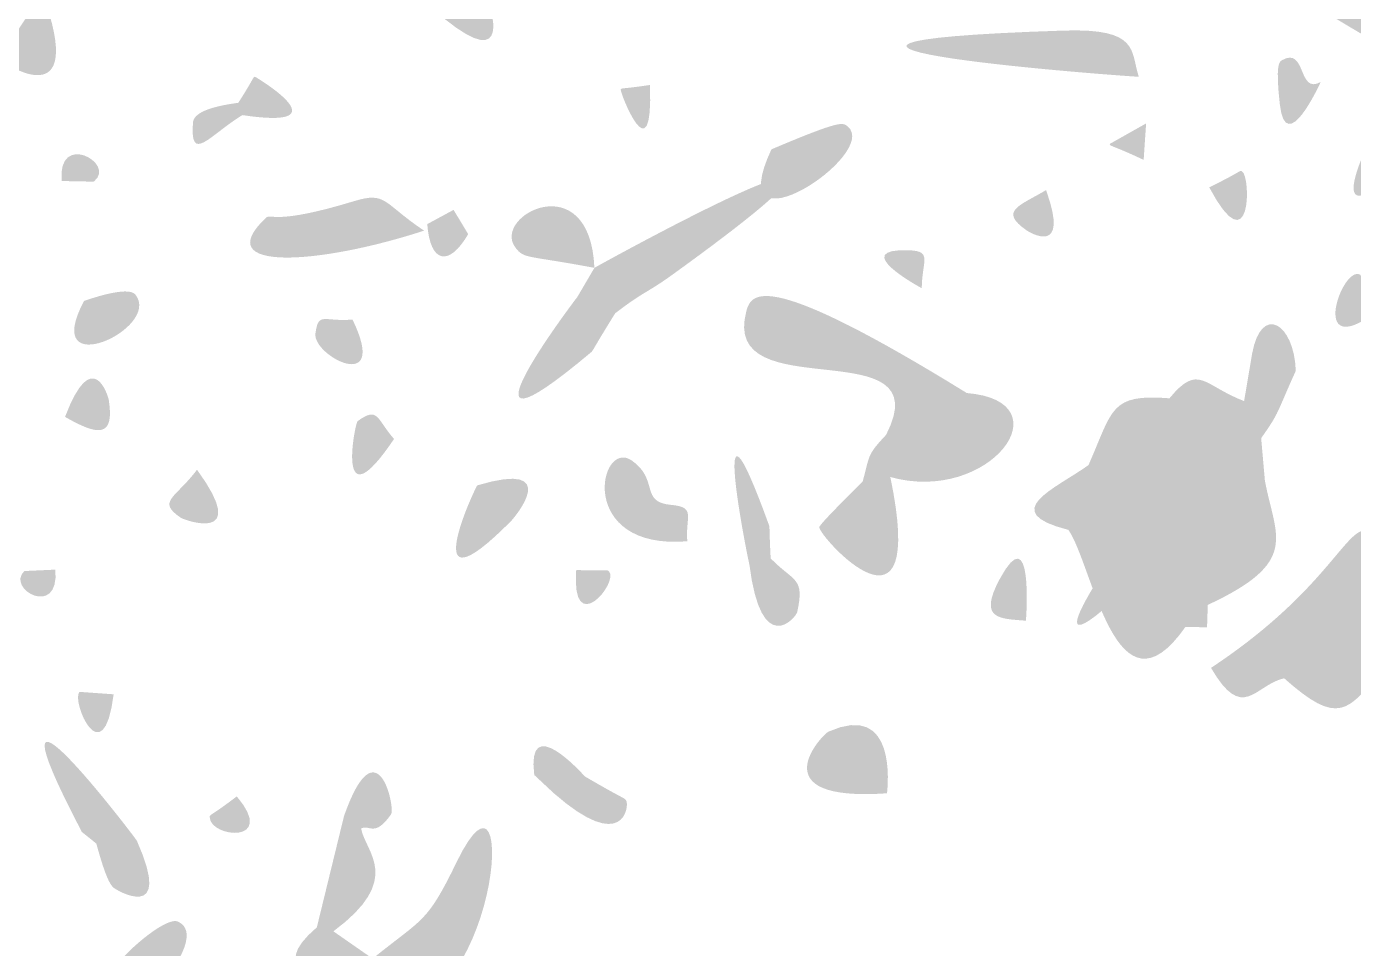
# Model space of a CAD drawing. Header units: millimetres. Extents: x 551 to 751, y 21 to 126.
# Drawn here: x 567.71 to 578.06, y 69.57 to 76.76 of the extents above; entities that cross this region are included whole.
import ezdxf

# ---------------------------------------------------------------- set-up
doc = ezdxf.new("R2010")
doc.units = ezdxf.units.MM

msp = doc.modelspace()

# ---------------------------------------------------------------- hatches: boundary and pattern name
at = {"true_color": 0x000000, "transparency": 33554687}
h = msp.add_hatch(color=18, dxfattribs=at)
edge = h.paths.add_edge_path(flags=0)
edge.add_spline(control_points=[(577.855, 77.544), (577.855, 77.544), (578.097, 77.536), (578.097, 77.536), (578.161, 77.127), (578.158, 77.139), (578.462, 76.874), (579.99, 75.547), (577.88, 76.844), (577.837, 76.87), (577.837, 76.87), (577.801, 76.96), (577.801, 76.96), (577.821, 77.276), (577.838, 77.245), (577.855, 77.544)], knot_values=[0, 0, 0, 0, 1, 1, 1, 2, 2, 2, 3, 3, 3, 4, 4, 4, 5, 5, 5, 5], degree=3, periodic=1)
h = msp.add_hatch(color=18, dxfattribs=at)
edge = h.paths.add_edge_path(flags=0)
edge.add_spline(control_points=[(576.661, 77.108), (576.916, 77.178), (576.896, 77.184), (576.916, 77.178), (576.98, 77.156), (576.851, 76.477), (576.661, 77.108)], knot_values=[0, 0, 0, 0, 1, 1, 1, 2, 2, 2, 2], degree=3, periodic=1)
h = msp.add_hatch(color=18, dxfattribs=at)
edge = h.paths.add_edge_path(flags=0)
edge.add_spline(control_points=[(570.967, 76.821), (571.181, 76.984), (571.194, 77.103), (571.307, 76.954), (571.325, 76.93), (571.507, 76.385), (570.967, 76.821)], knot_values=[0, 0, 0, 0, 1, 1, 1, 2, 2, 2, 2], degree=3, periodic=1)
h = msp.add_hatch(color=18, dxfattribs=at)
edge = h.paths.add_edge_path(flags=0)
edge.add_spline(control_points=[(567.834, 77.022), (568.195, 76.043), (567.533, 76.462), (567.512, 76.506), (567.491, 76.55), (567.535, 76.543), (567.834, 77.022)], knot_values=[0, 0, 0, 0, 1, 1, 1, 2, 2, 2, 2], degree=3, periodic=1)
h = msp.add_hatch(color=18, dxfattribs=at)
edge = h.paths.add_edge_path(flags=0)
edge.add_spline(control_points=[(576.383, 76.367), (576.329, 76.366), (572.754, 76.628), (575.797, 76.727), (576.392, 76.747), (576.317, 76.566), (576.383, 76.367)], knot_values=[0, 0, 0, 0, 1, 1, 1, 2, 2, 2, 2], degree=3, periodic=1)
h = msp.add_hatch(color=18, dxfattribs=at)
edge = h.paths.add_edge_path(flags=0)
edge.add_spline(control_points=[(577.801, 76.326), (577.789, 76.299), (577.531, 75.739), (577.483, 76.148), (577.447, 76.466), (577.478, 76.484), (577.501, 76.497), (577.691, 76.603), (577.621, 76.225), (577.801, 76.326)], knot_values=[0, 0, 0, 0, 1, 1, 1, 2, 2, 2, 3, 3, 3, 3], degree=3, periodic=1)
h = msp.add_hatch(color=18, dxfattribs=at)
edge = h.paths.add_edge_path(flags=0)
edge.add_spline(control_points=[(572.139, 74.877), (572.182, 74.903), (575.032, 76.476), (572.756, 74.83), (572.533, 74.669), (572.544, 74.708), (572.301, 74.523), (572.279, 74.536), (572.278, 74.511), (572.006, 74.65), (572.006, 74.65), (572.139, 74.877), (572.139, 74.877)], knot_values=[0, 0, 0, 0, 1, 1, 1, 2, 2, 2, 3, 3, 3, 4, 4, 4, 4], degree=3, periodic=1)
h = msp.add_hatch(color=18, dxfattribs=at)
edge = h.paths.add_edge_path(flags=0)
edge.add_spline(control_points=[(569.363, 76.164), (569.493, 76.367), (569.475, 76.364), (569.493, 76.367), (569.495, 76.367), (570.204, 75.946), (569.394, 76.068), (569.394, 76.068), (569.363, 76.164), (569.363, 76.164)], knot_values=[0, 0, 0, 0, 1, 1, 1, 2, 2, 2, 3, 3, 3, 3], degree=3, periodic=1)
h = msp.add_hatch(color=18, dxfattribs=at)
edge = h.paths.add_edge_path(flags=0)
edge.add_spline(control_points=[(572.572, 76.303), (572.599, 75.566), (572.334, 76.256), (572.344, 76.268), (572.356, 76.283), (572.344, 76.268), (572.572, 76.303)], knot_values=[0, 0, 0, 0, 1, 1, 1, 2, 2, 2, 2], degree=3, periodic=1)
h = msp.add_hatch(color=18, dxfattribs=at)
edge = h.paths.add_edge_path(flags=0)
edge.add_spline(control_points=[(569.363, 76.164), (569.363, 76.164), (569.394, 76.068), (569.394, 76.068), (569.14, 75.912), (568.986, 75.686), (569.009, 76.003), (569.011, 76.036), (569.017, 76.118), (569.363, 76.164)], knot_values=[0, 0, 0, 0, 1, 1, 1, 2, 2, 2, 3, 3, 3, 3], degree=3, periodic=1)
h = msp.add_hatch(color=18, dxfattribs=at)
edge = h.paths.add_edge_path(flags=0)
edge.add_spline(control_points=[(567.986, 75.553), (567.949, 75.945), (568.409, 75.693), (568.241, 75.554), (568.225, 75.541), (568.241, 75.554), (567.986, 75.553)], knot_values=[0, 0, 0, 0, 1, 1, 1, 2, 2, 2, 2], degree=3, periodic=1)
h = msp.add_hatch(color=18, dxfattribs=at)
edge = h.paths.add_edge_path(flags=0)
edge.add_spline(control_points=[(573.519, 75.801), (574.054, 76.028), (574.074, 76.012), (574.113, 75.98), (574.374, 75.766), (573.114, 74.94), (573.519, 75.801)], knot_values=[0, 0, 0, 0, 1, 1, 1, 2, 2, 2, 2], degree=3, periodic=1)
h = msp.add_hatch(color=18, dxfattribs=at)
edge = h.paths.add_edge_path(flags=0)
edge.add_spline(control_points=[(576.44, 76.003), (576.44, 76.003), (576.421, 75.719), (576.421, 75.719), (576.156, 75.843), (576.165, 75.82), (576.156, 75.843), (576.156, 75.843), (576.44, 76.003), (576.44, 76.003)], knot_values=[0, 0, 0, 0, 1, 1, 1, 2, 2, 2, 3, 3, 3, 3], degree=3, periodic=1)
h = msp.add_hatch(color=18, dxfattribs=at)
edge = h.paths.add_edge_path(flags=0)
edge.add_spline(control_points=[(578.146, 75.792), (578.375, 75.659), (578.372, 75.681), (578.375, 75.659), (578.382, 75.614), (577.853, 75.115), (578.146, 75.792)], knot_values=[0, 0, 0, 0, 1, 1, 1, 2, 2, 2, 2], degree=3, periodic=1)
h = msp.add_hatch(color=18, dxfattribs=at)
edge = h.paths.add_edge_path(flags=0)
edge.add_spline(control_points=[(572.139, 74.877), (571.608, 74.977), (571.592, 74.945), (571.524, 75.034), (571.332, 75.282), (572.104, 75.686), (572.139, 74.877)], knot_values=[0, 0, 0, 0, 1, 1, 1, 2, 2, 2, 2], degree=3, periodic=1)
h = msp.add_hatch(color=18, dxfattribs=at)
edge = h.paths.add_edge_path(flags=0)
edge.add_spline(control_points=[(576.932, 75.505), (577.188, 75.629), (577.168, 75.641), (577.188, 75.629), (577.259, 75.589), (577.261, 74.884), (576.932, 75.505)], knot_values=[0, 0, 0, 0, 1, 1, 1, 2, 2, 2, 2], degree=3, periodic=1)
h = msp.add_hatch(color=18, dxfattribs=at)
edge = h.paths.add_edge_path(flags=0)
edge.add_spline(control_points=[(570.811, 75.167), (569.993, 74.9), (569.129, 74.842), (569.578, 75.267), (569.62, 75.306), (569.632, 75.204), (570.265, 75.397), (570.519, 75.474), (570.487, 75.384), (570.811, 75.167)], knot_values=[0, 0, 0, 0, 1, 1, 1, 2, 2, 2, 3, 3, 3, 3], degree=3, periodic=1)
h = msp.add_hatch(color=18, dxfattribs=at)
edge = h.paths.add_edge_path(flags=0)
edge.add_spline(control_points=[(575.66, 75.483), (575.85, 74.959), (575.529, 75.154), (575.507, 75.17), (575.293, 75.321), (575.448, 75.358), (575.66, 75.483)], knot_values=[0, 0, 0, 0, 1, 1, 1, 2, 2, 2, 2], degree=3, periodic=1)
h = msp.add_hatch(color=18, dxfattribs=at)
edge = h.paths.add_edge_path(flags=0)
edge.add_spline(control_points=[(571.041, 75.329), (571.041, 75.329), (571.155, 75.14), (571.155, 75.14), (571.005, 74.882), (570.858, 74.913), (570.836, 75.218), (570.836, 75.218), (571.041, 75.329), (571.041, 75.329)], knot_values=[0, 0, 0, 0, 1, 1, 1, 2, 2, 2, 3, 3, 3, 3], degree=3, periodic=1)
h = msp.add_hatch(color=18, dxfattribs=at)
edge = h.paths.add_edge_path(flags=0)
edge.add_spline(control_points=[(574.691, 74.718), (574.67, 74.73), (574.117, 75.03), (574.589, 75.014), (574.779, 75.008), (574.692, 74.932), (574.691, 74.718)], knot_values=[0, 0, 0, 0, 1, 1, 1, 2, 2, 2, 2], degree=3, periodic=1)
h = msp.add_hatch(color=18, dxfattribs=at)
edge = h.paths.add_edge_path(flags=0)
edge.add_spline(control_points=[(578.223, 74.525), (577.701, 74.142), (577.972, 74.912), (578.111, 74.822), (578.111, 74.822), (578.223, 74.525), (578.223, 74.525)], knot_values=[0, 0, 0, 0, 1, 1, 1, 2, 2, 2, 2], degree=3, periodic=1)
h = msp.add_hatch(color=18, dxfattribs=at)
edge = h.paths.add_edge_path(flags=0)
edge.add_spline(control_points=[(575.042, 73.901), (574.791, 73.599), (574.766, 73.659), (574.413, 73.575), (574.847, 74.415), (573.111, 73.764), (573.324, 74.541), (573.364, 74.69), (573.486, 74.862), (575.042, 73.901)], knot_values=[0, 0, 0, 0, 1, 1, 1, 2, 2, 2, 3, 3, 3, 3], degree=3, periodic=1)
h = msp.add_hatch(color=18, dxfattribs=at)
edge = h.paths.add_edge_path(flags=0)
edge.add_spline(control_points=[(568.16, 74.619), (568.191, 74.629), (568.502, 74.741), (568.56, 74.669), (568.771, 74.406), (567.813, 73.967), (568.16, 74.619)], knot_values=[0, 0, 0, 0, 1, 1, 1, 2, 2, 2, 2], degree=3, periodic=1)
h = msp.add_hatch(color=18, dxfattribs=at)
edge = h.paths.add_edge_path(flags=0)
edge.add_spline(control_points=[(572.006, 74.65), (572.278, 74.511), (572.279, 74.536), (572.301, 74.523), (572.111, 74.217), (572.132, 74.235), (572.111, 74.217), (570.918, 73.215), (571.984, 74.623), (572.006, 74.65)], knot_values=[0, 0, 0, 0, 1, 1, 1, 2, 2, 2, 3, 3, 3, 3], degree=3, periodic=1)
h = msp.add_hatch(color=18, dxfattribs=at)
edge = h.paths.add_edge_path(flags=0)
edge.add_spline(control_points=[(577.267, 74.211), (577.339, 74.598), (577.594, 74.447), (577.607, 74.074), (577.412, 74.064), (577.434, 74.074), (577.267, 74.211)], knot_values=[0, 0, 0, 0, 1, 1, 1, 2, 2, 2, 2], degree=3, periodic=1)
h = msp.add_hatch(color=18, dxfattribs=at)
edge = h.paths.add_edge_path(flags=0)
edge.add_spline(control_points=[(570.253, 74.474), (570.542, 73.878), (569.941, 74.191), (569.964, 74.364), (569.987, 74.54), (570.029, 74.454), (570.253, 74.474)], knot_values=[0, 0, 0, 0, 1, 1, 1, 2, 2, 2, 2], degree=3, periodic=1)
h = msp.add_hatch(color=18, dxfattribs=at)
edge = h.paths.add_edge_path(flags=0)
edge.add_spline(control_points=[(568.012, 73.715), (568.226, 74.281), (568.348, 73.878), (568.353, 73.847), (568.4, 73.549), (568.268, 73.568), (568.012, 73.715)], knot_values=[0, 0, 0, 0, 1, 1, 1, 2, 2, 2, 2], degree=3, periodic=1)
h = msp.add_hatch(color=18, dxfattribs=at)
edge = h.paths.add_edge_path(flags=0)
edge.add_spline(control_points=[(573.347, 72.565), (573.338, 72.591), (573.009, 74.227), (573.5, 72.871), (573.507, 72.851), (573.5, 72.871), (573.513, 72.612), (573.513, 72.612), (573.347, 72.565), (573.347, 72.565)], knot_values=[0, 0, 0, 0, 1, 1, 1, 2, 2, 2, 3, 3, 3, 3], degree=3, periodic=1)
h = msp.add_hatch(color=18, dxfattribs=at)
edge = h.paths.add_edge_path(flags=0)
edge.add_spline(control_points=[(577.267, 74.211), (577.434, 74.074), (577.412, 74.064), (577.607, 74.074), (577.455, 73.741), (577.486, 73.759), (577.337, 73.549), (577.265, 73.761), (577.291, 73.762), (577.204, 73.838), (577.204, 73.838), (577.267, 74.211), (577.267, 74.211)], knot_values=[0, 0, 0, 0, 1, 1, 1, 2, 2, 2, 3, 3, 3, 4, 4, 4, 4], degree=3, periodic=1)
h = msp.add_hatch(color=18, dxfattribs=at)
edge = h.paths.add_edge_path(flags=0)
edge.add_spline(control_points=[(576.622, 73.86), (576.851, 74.136), (576.882, 73.962), (577.204, 73.838), (577.291, 73.762), (577.265, 73.761), (577.337, 73.549), (577.337, 73.549), (577.366, 73.219), (577.366, 73.219), (577.366, 73.219), (577.094, 73.142), (577.094, 73.142), (577.036, 73.618), (576.92, 73.522), (576.662, 73.75), (576.662, 73.75), (576.622, 73.86), (576.622, 73.86)], knot_values=[0, 0, 0, 0, 1, 1, 1, 2, 2, 2, 3, 3, 3, 4, 4, 4, 5, 5, 5, 6, 6, 6, 6], degree=3, periodic=1)
h = msp.add_hatch(color=18, dxfattribs=at)
edge = h.paths.add_edge_path(flags=0)
edge.add_spline(control_points=[(575.042, 73.901), (575.821, 73.837), (575.219, 73.03), (574.446, 73.246), (574.446, 73.246), (574.23, 73.21), (574.23, 73.21), (574.288, 73.421), (574.262, 73.414), (574.413, 73.575), (574.766, 73.659), (574.791, 73.599), (575.042, 73.901)], knot_values=[0, 0, 0, 0, 1, 1, 1, 2, 2, 2, 3, 3, 3, 4, 4, 4, 4], degree=3, periodic=1)
h = msp.add_hatch(color=18, dxfattribs=at)
edge = h.paths.add_edge_path(flags=0)
edge.add_spline(control_points=[(576.622, 73.86), (576.622, 73.86), (576.662, 73.75), (576.662, 73.75), (576.92, 73.522), (577.036, 73.618), (577.094, 73.142), (577.084, 73.133), (577.092, 73.142), (576.901, 72.887), (576.901, 72.887), (576.77, 72.576), (576.77, 72.576), (576.77, 72.576), (576.921, 72.249), (576.921, 72.249), (576.921, 72.249), (576.915, 72.074), (576.915, 72.074), (576.915, 72.074), (576.747, 72.078), (576.747, 72.078), (576.206, 71.303), (576.025, 72.563), (575.834, 72.834), (576.101, 73.074), (576.292, 73.138), (575.991, 73.339), (576.183, 73.776), (576.158, 73.896), (576.622, 73.86)], knot_values=[0, 0, 0, 0, 1, 1, 1, 2, 2, 2, 3, 3, 3, 4, 4, 4, 5, 5, 5, 6, 6, 6, 7, 7, 7, 8, 8, 8, 9, 9, 9, 10, 10, 10, 10], degree=3, periodic=1)
h = msp.add_hatch(color=18, dxfattribs=at)
edge = h.paths.add_edge_path(flags=0)
edge.add_spline(control_points=[(570.577, 73.543), (570.114, 72.855), (570.272, 73.667), (570.293, 73.682), (570.457, 73.8), (570.439, 73.698), (570.577, 73.543)], knot_values=[0, 0, 0, 0, 1, 1, 1, 2, 2, 2, 2], degree=3, periodic=1)
h = msp.add_hatch(color=18, dxfattribs=at)
edge = h.paths.add_edge_path(flags=0)
edge.add_spline(control_points=[(572.863, 72.745), (571.993, 72.674), (572.175, 73.55), (572.43, 73.375), (572.645, 73.226), (572.491, 73.051), (572.736, 73.029), (572.935, 73.011), (572.847, 72.939), (572.863, 72.745)], knot_values=[0, 0, 0, 0, 1, 1, 1, 2, 2, 2, 3, 3, 3, 3], degree=3, periodic=1)
h = msp.add_hatch(color=18, dxfattribs=at)
edge = h.paths.add_edge_path(flags=0)
edge.add_spline(control_points=[(571.226, 73.181), (571.9, 73.383), (571.514, 72.929), (571.493, 72.907), (570.728, 72.132), (571.206, 73.158), (571.226, 73.181)], knot_values=[0, 0, 0, 0, 1, 1, 1, 2, 2, 2, 2], degree=3, periodic=1)
h = msp.add_hatch(color=18, dxfattribs=at)
edge = h.paths.add_edge_path(flags=0)
edge.add_spline(control_points=[(569.041, 73.303), (569.467, 72.719), (568.94, 72.911), (568.915, 72.928), (568.724, 73.059), (568.872, 73.078), (569.041, 73.303)], knot_values=[0, 0, 0, 0, 1, 1, 1, 2, 2, 2, 2], degree=3, periodic=1)
h = msp.add_hatch(color=18, dxfattribs=at)
edge = h.paths.add_edge_path(flags=0)
edge.add_spline(control_points=[(574.23, 73.21), (574.23, 73.21), (574.446, 73.246), (574.446, 73.246), (574.739, 71.842), (573.891, 72.78), (573.892, 72.855), (573.893, 72.879), (574.202, 73.182), (574.23, 73.21)], knot_values=[0, 0, 0, 0, 1, 1, 1, 2, 2, 2, 3, 3, 3, 3], degree=3, periodic=1)
h = msp.add_hatch(color=18, dxfattribs=at)
edge = h.paths.add_edge_path(flags=0)
edge.add_spline(control_points=[(575.991, 73.339), (576.292, 73.138), (576.101, 73.074), (575.834, 72.834), (575.279, 72.975), (575.725, 73.15), (575.991, 73.339)], knot_values=[0, 0, 0, 0, 1, 1, 1, 2, 2, 2, 2], degree=3, periodic=1)
h = msp.add_hatch(color=18, dxfattribs=at)
edge = h.paths.add_edge_path(flags=0)
edge.add_spline(control_points=[(577.094, 73.142), (577.094, 73.142), (577.366, 73.219), (577.366, 73.219), (577.448, 72.776), (577.644, 72.586), (576.921, 72.249), (576.921, 72.249), (576.77, 72.576), (576.77, 72.576), (576.77, 72.576), (576.901, 72.887), (576.901, 72.887), (577.092, 73.142), (577.084, 73.133), (577.094, 73.142)], knot_values=[0, 0, 0, 0, 1, 1, 1, 2, 2, 2, 3, 3, 3, 4, 4, 4, 5, 5, 5, 5], degree=3, periodic=1)
h = msp.add_hatch(color=18, dxfattribs=at)
edge = h.paths.add_edge_path(flags=0)
edge.add_spline(control_points=[(575.503, 72.126), (575.297, 72.142), (575.129, 72.135), (575.299, 72.451), (575.561, 72.937), (575.506, 72.157), (575.503, 72.126)], knot_values=[0, 0, 0, 0, 1, 1, 1, 2, 2, 2, 2], degree=3, periodic=1)
h = msp.add_hatch(color=18, dxfattribs=at)
edge = h.paths.add_edge_path(flags=0)
edge.add_spline(control_points=[(576.419, 72.966), (576.452, 72.532), (576.476, 72.556), (576.452, 72.532), (575.243, 71.344), (576.398, 72.94), (576.419, 72.966)], knot_values=[0, 0, 0, 0, 1, 1, 1, 2, 2, 2, 2], degree=3, periodic=1)
h = msp.add_hatch(color=18, dxfattribs=at)
edge = h.paths.add_edge_path(flags=0)
edge.add_spline(control_points=[(578.128, 72.829), (578.128, 72.829), (578.194, 72.413), (578.194, 72.413), (577.866, 72.063), (577.57, 71.737), (577.516, 71.677), (577.288, 71.626), (577.196, 71.327), (576.946, 71.758), (577.785, 72.313), (577.97, 72.784), (578.128, 72.829)], knot_values=[0, 0, 0, 0, 1, 1, 1, 2, 2, 2, 3, 3, 3, 4, 4, 4, 4], degree=3, periodic=1)
h = msp.add_hatch(color=18, dxfattribs=at)
edge = h.paths.add_edge_path(flags=0)
edge.add_spline(control_points=[(567.937, 72.524), (567.969, 72.138), (567.547, 72.376), (567.695, 72.513), (567.695, 72.513), (567.937, 72.524), (567.937, 72.524)], knot_values=[0, 0, 0, 0, 1, 1, 1, 2, 2, 2, 2], degree=3, periodic=1)
h = msp.add_hatch(color=18, dxfattribs=at)
edge = h.paths.add_edge_path(flags=0)
edge.add_spline(control_points=[(571.997, 72.521), (572.252, 72.511), (572.237, 72.527), (572.252, 72.511), (572.334, 72.425), (571.957, 71.975), (571.997, 72.521)], knot_values=[0, 0, 0, 0, 1, 1, 1, 2, 2, 2, 2], degree=3, periodic=1)
h = msp.add_hatch(color=18, dxfattribs=at)
edge = h.paths.add_edge_path(flags=0)
edge.add_spline(control_points=[(573.347, 72.565), (573.347, 72.565), (573.513, 72.612), (573.513, 72.612), (573.693, 72.426), (573.781, 72.468), (573.72, 72.193), (573.711, 72.151), (573.439, 71.826), (573.347, 72.565)], knot_values=[0, 0, 0, 0, 1, 1, 1, 2, 2, 2, 3, 3, 3, 3], degree=3, periodic=1)
h = msp.add_hatch(color=18, dxfattribs=at)
edge = h.paths.add_edge_path(flags=0)
edge.add_spline(control_points=[(578.194, 72.413), (578.194, 72.413), (578.29, 72.219), (578.29, 72.219), (578.253, 72.088), (578.271, 72.102), (578.295, 71.769), (578.015, 71.404), (577.934, 71.306), (577.516, 71.677), (577.57, 71.737), (577.866, 72.063), (578.194, 72.413)], knot_values=[0, 0, 0, 0, 1, 1, 1, 2, 2, 2, 3, 3, 3, 4, 4, 4, 4], degree=3, periodic=1)
h = msp.add_hatch(color=18, dxfattribs=at)
edge = h.paths.add_edge_path(flags=0)
edge.add_spline(control_points=[(568.143, 70.479), (567.302, 72.084), (568.554, 70.442), (568.572, 70.41), (568.572, 70.41), (568.256, 70.388), (568.256, 70.388), (568.256, 70.388), (568.143, 70.479), (568.143, 70.479)], knot_values=[0, 0, 0, 0, 1, 1, 1, 2, 2, 2, 3, 3, 3, 3], degree=3, periodic=1)
h = msp.add_hatch(color=18, dxfattribs=at)
edge = h.paths.add_edge_path(flags=0)
edge.add_spline(control_points=[(568.391, 71.552), (568.31, 70.911), (568.058, 71.498), (568.124, 71.571), (568.124, 71.571), (568.391, 71.552), (568.391, 71.552)], knot_values=[0, 0, 0, 0, 1, 1, 1, 2, 2, 2, 2], degree=3, periodic=1)
h = msp.add_hatch(color=18, dxfattribs=at)
edge = h.paths.add_edge_path(flags=0)
edge.add_spline(control_points=[(574.42, 70.78), (573.413, 70.71), (573.917, 71.24), (573.964, 71.261), (574.5, 71.501), (574.426, 70.834), (574.42, 70.78)], knot_values=[0, 0, 0, 0, 1, 1, 1, 2, 2, 2, 2], degree=3, periodic=1)
h = msp.add_hatch(color=18, dxfattribs=at)
edge = h.paths.add_edge_path(flags=0)
edge.add_spline(control_points=[(572.064, 70.912), (572.064, 70.912), (571.821, 70.782), (571.821, 70.782), (571.821, 70.782), (571.67, 70.923), (571.67, 70.923), (571.607, 71.422), (572.042, 70.936), (572.064, 70.912)], knot_values=[0, 0, 0, 0, 1, 1, 1, 2, 2, 2, 3, 3, 3, 3], degree=3, periodic=1)
h = msp.add_hatch(color=18, dxfattribs=at)
edge = h.paths.add_edge_path(flags=0)
edge.add_spline(control_points=[(570.187, 70.603), (570.444, 71.335), (570.59, 70.666), (570.553, 70.615), (570.426, 70.435), (570.39, 70.538), (570.32, 70.506), (570.32, 70.506), (570.187, 70.603), (570.187, 70.603)], knot_values=[0, 0, 0, 0, 1, 1, 1, 2, 2, 2, 3, 3, 3, 3], degree=3, periodic=1)
h = msp.add_hatch(color=18, dxfattribs=at)
edge = h.paths.add_edge_path(flags=0)
edge.add_spline(control_points=[(570.41, 69.491), (570.806, 69.812), (570.831, 69.761), (571.068, 70.25), (571.567, 71.275), (571.401, 68.909), (570.416, 69.072), (570.396, 69.075), (570.416, 69.072), (570.236, 69.272), (570.236, 69.272), (570.41, 69.491), (570.41, 69.491)], knot_values=[0, 0, 0, 0, 1, 1, 1, 2, 2, 2, 3, 3, 3, 4, 4, 4, 4], degree=3, periodic=1)
h = msp.add_hatch(color=18, dxfattribs=at)
edge = h.paths.add_edge_path(flags=0)
edge.add_spline(control_points=[(572.064, 70.912), (572.387, 70.723), (572.37, 70.749), (572.387, 70.723), (572.412, 70.683), (572.369, 70.3), (571.821, 70.782), (571.821, 70.782), (572.064, 70.912), (572.064, 70.912)], knot_values=[0, 0, 0, 0, 1, 1, 1, 2, 2, 2, 3, 3, 3, 3], degree=3, periodic=1)
h = msp.add_hatch(color=18, dxfattribs=at)
edge = h.paths.add_edge_path(flags=0)
edge.add_spline(control_points=[(569.351, 70.756), (569.67, 70.38), (569.14, 70.433), (569.14, 70.595), (569.14, 70.617), (569.14, 70.595), (569.351, 70.756)], knot_values=[0, 0, 0, 0, 1, 1, 1, 2, 2, 2, 2], degree=3, periodic=1)
h = msp.add_hatch(color=18, dxfattribs=at)
edge = h.paths.add_edge_path(flags=0)
edge.add_spline(control_points=[(570.187, 70.603), (570.187, 70.603), (570.32, 70.506), (570.32, 70.506), (570.352, 70.322), (570.655, 70.111), (570.104, 69.704), (570.104, 69.704), (569.975, 69.735), (569.975, 69.735), (569.975, 69.735), (570.187, 70.603), (570.187, 70.603)], knot_values=[0, 0, 0, 0, 1, 1, 1, 2, 2, 2, 3, 3, 3, 4, 4, 4, 4], degree=3, periodic=1)
h = msp.add_hatch(color=18, dxfattribs=at)
edge = h.paths.add_edge_path(flags=0)
edge.add_spline(control_points=[(568.256, 70.388), (568.256, 70.388), (568.572, 70.41), (568.572, 70.41), (568.863, 69.758), (568.409, 70.024), (568.387, 70.047), (568.368, 70.068), (568.333, 70.104), (568.256, 70.388)], knot_values=[0, 0, 0, 0, 1, 1, 1, 2, 2, 2, 3, 3, 3, 3], degree=3, periodic=1)
h = msp.add_hatch(color=18, dxfattribs=at)
edge = h.paths.add_edge_path(flags=0)
edge.add_spline(control_points=[(568.667, 69.167), (567.74, 68.882), (568.737, 69.858), (568.892, 69.78), (568.937, 69.757), (569.103, 69.673), (568.667, 69.167)], knot_values=[0, 0, 0, 0, 1, 1, 1, 2, 2, 2, 2], degree=3, periodic=1)
h = msp.add_hatch(color=18, dxfattribs=at)
edge = h.paths.add_edge_path(flags=0)
edge.add_spline(control_points=[(569.975, 69.735), (569.975, 69.735), (570.104, 69.704), (570.104, 69.704), (570.104, 69.704), (570.41, 69.491), (570.41, 69.491), (570.41, 69.491), (570.236, 69.272), (570.236, 69.272), (570.013, 69.334), (569.566, 69.387), (569.975, 69.735)], knot_values=[0, 0, 0, 0, 1, 1, 1, 2, 2, 2, 3, 3, 3, 4, 4, 4, 4], degree=3, periodic=1)

doc.saveas('drawing.dxf')
